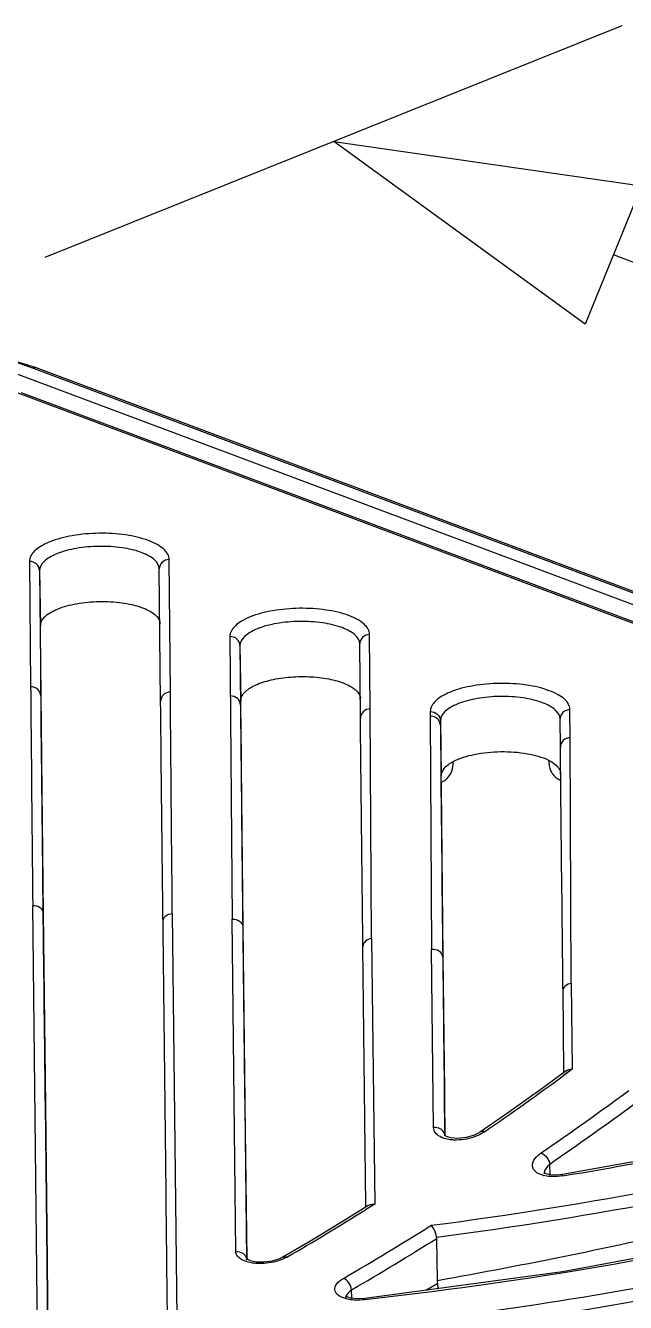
# Model space of a CAD drawing. Header units: millimetres. Extents: x 3083 to 7283, y 1609 to 4579.
# Drawn here: x 6090.6 to 6124.7, y 4142.5 to 4215.1 of the extents above; entities that cross this region are included whole.
import ezdxf

# ---------------------------------------------------------------- set-up
doc = ezdxf.new("R2010")
doc.units = ezdxf.units.MM

msp = doc.modelspace()

# ---------------------------------------------------------------- linework, layer by layer
for p, q in [((6091.679, 4201.907, -163.187), (6124.491, 4215.082, -163.187)), ((6122.391, 4198.097, -163.187), (6108.085, 4208.494, -163.187)), ((6108.085, 4208.494, -163.187), (6125.589, 4205.973, -163.187)), ((6125.589, 4205.973, -163.187), (6122.391, 4198.097, -163.187))]:
    msp.add_line(p, q)
at = {"linetype": 'Continuous'}
for p, q in [((6232.222, 4160.92, -163.187), (6123.99, 4202.035, -163.187)), ((6091.116, 4195.627, -163.187), (6089.486, 4196.129, -163.187)), ((6214.96, 4148.493, -163.187), (6090.03, 4195.277, -163.187)), ((6090.909, 4195.618, -163.187), (6091.116, 4195.627, -163.187)), ((6215.801, 4148.849, -163.187), (6090.909, 4195.618, -163.187)), ((6216.008, 4148.858, -163.187), (6091.116, 4195.627, -163.187)), ((6212.628, 4148.313, -163.187), (6090.131, 4194.185, -163.187)), ((6212.835, 4148.322, -163.187), (6090.338, 4194.194, -163.187)), ((6090.781, 4184.605, -163.187), (6090.85, 4177.48, -163.187)), ((6091.356, 4184.09, -163.187), (6091.401, 4180.953, -163.187)), ((6091.356, 4184.09, -163.187), (6091.425, 4176.965, -163.187)), ((6098.242, 4176.648, -163.187), (6098.168, 4184.185, -163.187)), ((6098.802, 4177.179, -163.187), (6098.728, 4184.715, -163.187)), ((6091.476, 4173.311, -163.187), (6091.401, 4180.953, -163.187)), ((6110.167, 4176.222, -163.187), (6110.126, 4180.447, -163.187)), ((6102.178, 4180.337, -163.187), (6102.302, 4164.26, -163.187)), ((6102.753, 4179.822, -163.187), (6102.799, 4176.685, -163.187)), ((6102.753, 4179.822, -163.187), (6102.786, 4176.443, -163.187)), ((6109.607, 4175.692, -163.187), (6109.565, 4179.917, -163.187)), ((6091.425, 4176.965, -163.187), (6091.461, 4173.502, -163.187)), ((6102.786, 4176.443, -163.187), (6102.816, 4173.507, -163.187)), ((6102.83, 4173.468, -163.187), (6102.799, 4176.685, -163.187)), ((6110.242, 4163.163, -163.187), (6110.167, 4176.222, -163.187)), ((6113.575, 4176.069, -163.187), (6113.577, 4175.807, -163.187)), ((6121.538, 4174.584, -163.187), (6121.523, 4176.179, -163.187)), ((6113.577, 4175.807, -163.187), (6113.646, 4162.536, -163.187)), ((6114.15, 4175.554, -163.187), (6114.196, 4172.392, -163.187)), ((6114.15, 4175.554, -163.187), (6114.153, 4175.292, -163.187)), ((6120.978, 4174.053, -163.187), (6120.963, 4175.649, -163.187)), ((6114.153, 4175.292, -163.187), (6114.182, 4172.439, -163.187)), ((6121.594, 4160.634, -163.187), (6121.538, 4174.584, -163.187)), ((6091.461, 4173.502, -163.187), (6091.463, 4173.325, -163.187)), ((6091.463, 4173.325, -163.187), (6091.56, 4164.615, -163.187)), ((6102.816, 4173.507, -163.187), (6102.822, 4172.94, -163.187)), ((6102.822, 4172.94, -163.187), (6102.924, 4163.824, -163.187)), ((6114.182, 4172.439, -163.187), (6114.189, 4171.724, -163.187)), ((6114.189, 4171.724, -163.187), (6114.296, 4162.096, -163.187)), ((6114.2, 4172.039, -163.187), (6114.327, 4172.112, -163.187)), ((6114.32, 4172.108, -163.187), (6114.32, 4172.108, -163.187)), ((6120.896, 4172.202, -163.187), (6120.998, 4172.148, -163.187)), ((6120.899, 4172.201, -163.187), (6120.9, 4172.2, -163.187)), ((6091.256, 4139.497, -163.187), (6090.968, 4165.049, -163.187)), ((6091.56, 4164.616, -163.187), (6091.686, 4153.65, -163.187)), ((6098.901, 4164.587, -163.187), (6099.163, 4141.591, -163.187)), ((6102.519, 4145.368, -163.187), (6102.302, 4164.26, -163.187)), ((6102.924, 4163.825, -163.187), (6103.038, 4153.872, -163.187)), ((6110.242, 4163.163, -163.187), (6110.416, 4148.06, -163.187)), ((6109.914, 4147.983, -163.187), (6109.748, 4162.708, -163.187)), ((6113.763, 4152.411, -163.187), (6113.646, 4162.536, -163.187)), ((6114.296, 4162.097, -163.187), (6114.382, 4154.527, -163.187)), ((6121.18, 4155.644, -163.187), (6121.128, 4160.173, -163.187)), ((6121.594, 4160.634, -163.187), (6121.65, 4155.73, -163.187)), ((6121.65, 4155.73, -163.187), (6121.179, 4155.383, -163.187)), ((6121.65, 4155.73, -163.187), (6121.179, 4155.385, -163.187)), ((6121.314, 4155.647, -163.187), (6119.861, 4154.586, -163.187)), ((6121.181, 4155.548, -163.187), (6121.18, 4155.644, -163.187)), ((6114.382, 4154.527, -163.187), (6114.388, 4154.023, -163.187)), ((6114.395, 4154.031, -163.187), (6114.389, 4154.551, -163.187)), ((6119.861, 4154.586, -163.187), (6117.962, 4153.232, -163.187)), ((6091.686, 4153.65, -163.187), (6091.763, 4146.68, -163.187)), ((6091.767, 4146.654, -163.187), (6091.687, 4153.717, -163.187)), ((6103.04, 4153.677, -163.187), (6103.136, 4144.931, -163.187)), ((6103.044, 4153.675, -163.187), (6103.041, 4153.874, -163.187)), ((6103.143, 4144.92, -163.187), (6103.044, 4153.672, -163.187)), ((6114.388, 4154.023, -163.187), (6114.411, 4151.943, -163.187)), ((6114.413, 4152.472, -163.187), (6114.395, 4154.031, -163.187)), ((6117.962, 4153.232, -163.187), (6116.431, 4152.165, -163.187)), ((6114.419, 4151.941, -163.187), (6114.413, 4152.472, -163.187)), ((6116.431, 4152.165, -163.187), (6116.088, 4151.984, -163.187)), ((6116.431, 4152.165, -163.187), (6116.431, 4152.165, -163.187)), ((6114.411, 4151.944, -163.187), (6114.411, 4151.943, -163.187)), ((6114.495, 4151.912, -163.187), (6114.458, 4151.933, -163.187)), ((6114.746, 4151.829, -163.187), (6114.495, 4151.912, -163.187)), ((6115.144, 4151.794, -163.187), (6114.746, 4151.829, -163.187)), ((6115.624, 4151.845, -163.187), (6115.144, 4151.794, -163.187)), ((6116.088, 4151.984, -163.187), (6115.624, 4151.845, -163.187)), ((6126.817, 4150.76, -163.187), (6121.102, 4149.743, -163.187)), ((6120.388, 4149.732, -163.187), (6120.379, 4150.34, -163.187)), ((6120.061, 4149.834, -163.187), (6120.033, 4149.857, -163.187)), ((6120.033, 4149.857, -163.187), (6120.038, 4149.849, -163.187)), ((6120.053, 4149.792, -163.187), (6120.053, 4149.791, -163.187)), ((6120.108, 4149.808, -163.187), (6120.061, 4149.834, -163.187)), ((6120.35, 4149.735, -163.187), (6120.108, 4149.808, -163.187)), ((6120.752, 4149.709, -163.187), (6120.35, 4149.735, -163.187)), ((6121.102, 4149.743, -163.187), (6120.752, 4149.709, -163.187)), ((6110.086, 4147.993, -163.187), (6108.629, 4147.089, -163.187)), ((6110.416, 4148.06, -163.187), (6109.886, 4147.729, -163.187)), ((6110.416, 4148.06, -163.187), (6109.886, 4147.732, -163.187)), ((6109.915, 4147.886, -163.187), (6109.914, 4147.991, -163.187)), ((6108.629, 4147.089, -163.187), (6106.724, 4145.938, -163.187)), ((6091.763, 4146.68, -163.187), (6091.843, 4139.084, -163.187)), ((6091.852, 4139.055, -163.187), (6091.767, 4146.654, -163.187)), ((6132.597, 4146.36, -163.187), (6121.103, 4144.207, -163.187)), ((6106.724, 4145.938, -163.187), (6105.194, 4145.039, -163.187)), ((6113.982, 4143.724, -163.187), (6113.947, 4146.112, -163.187)), ((6103.136, 4144.881, -163.187), (6103.136, 4144.879, -163.187)), ((6103.159, 4144.921, -163.187), (6103.138, 4144.936, -163.187)), ((6103.349, 4144.836, -163.187), (6103.159, 4144.921, -163.187)), ((6103.684, 4144.767, -163.187), (6103.349, 4144.836, -163.187)), ((6104.59, 4144.818, -163.187), (6104.124, 4144.755, -163.187)), ((6104.993, 4144.941, -163.187), (6104.59, 4144.818, -163.187)), ((6105.194, 4145.039, -163.187), (6104.993, 4144.941, -163.187)), ((6105.193, 4145.039, -163.187), (6105.194, 4145.039, -163.187)), ((6104.124, 4144.755, -163.187), (6103.684, 4144.767, -163.187)), ((6121.103, 4144.207, -163.187), (6109.857, 4142.684, -163.187)), ((6113.998, 4143.537, -163.187), (6113.316, 4143.151, -163.187)), ((6108.801, 4142.799, -163.187), (6108.76, 4142.824, -163.187)), ((6108.778, 4142.732, -163.187), (6108.778, 4142.731, -163.187)), ((6109.045, 4142.714, -163.187), (6108.801, 4142.799, -163.187)), ((6109.469, 4142.666, -163.187), (6109.045, 4142.714, -163.187)), ((6109.112, 4142.737, -163.187), (6109.106, 4143.19, -163.187)), ((6109.857, 4142.684, -163.187), (6109.469, 4142.666, -163.187))]:
    msp.add_line(p, q, dxfattribs=at)
for centre, radius, start, end in [((6113.893, 4172.925, -163.187), 0.921, 297.60538, 311.51421), ((6121.311, 4173.038, -163.187), 0.933, 239.62475, 243.83025), ((6011.051, 4305.507, -163.187), 186.186, 304.55867, 306.26323), ((6014.772, 4303.59, -163.187), 185.314, 304.55491, 306.44829), ((6015.039, 4303.297, -163.187), 185.722, 304.55485, 306.3861), ((6084.555, 4371.974, -163.187), 225.292, 279.33432, 283.85101), ((6084.214, 4373.222, -163.187), 228.27, 277.40445, 284.20563), ((6084.261, 4372.952, -163.187), 228.709, 277.45619, 284.20469), ((6120.426, 4151.253, -163.187), 1.617, 253.70313, 255.06232), ((6120.455, 4149.798, -163.187), 0.402, 175.25213, 180.87652), ((6020.774, 4290.768, -163.187), 168.527, 300.15144, 301.92266), ((6024.357, 4288.947, -163.187), 167.809, 300.14894, 302.14092), ((6061.854, 4437.053, -163.187), 297.925, 280.07689, 283.02676), ((6024.629, 4288.63, -163.187), 168.194, 300.14923, 302.07578), ((6102.702, 4144.874, -163.187), 0.434, 0.87298, 7.8438), ((6086.54, 4357.208, -163.187), 222.168, 272.9824, 285.56309)]:
    msp.add_arc(centre, radius, start, end, dxfattribs=at)
for points, knots in [([(6090.909, 4195.618, -163.187), (6089.782, 4196.04, -163.187), (6087.24, 4196.61, -163.187), (6083.275, 4196.844, -163.187), (6079.317, 4196.5, -163.187), (6076.792, 4195.86, -163.187), (6075.676, 4195.408, -163.187)], [0, 0, 0, 0, 0.23305, 0.499945, 0.766804, 1, 1, 1, 1]), ([(6098.728, 4184.715, -163.187), (6098.727, 4184.819, -163.187), (6098.661, 4185.046, -163.187), (6098.41, 4185.337, -163.187), (6098.03, 4185.595, -163.187), (6097.317, 4185.91, -163.187), (6096.201, 4186.159, -163.187), (6094.739, 4186.246, -163.187), (6093.278, 4186.118, -163.187), (6092.168, 4185.841, -163.187), (6091.46, 4185.501, -163.187), (6091.007, 4185.187, -163.187), (6090.779, 4184.828, -163.187), (6090.781, 4184.605, -163.187)], [0, 0, 0, 0, 0.034332, 0.074867, 0.124909, 0.185186, 0.332031, 0.500275, 0.668625, 0.815762, 0.876229, 0.926463, 1, 1, 1, 1]), ([(6098.168, 4184.185, -163.187), (6098.166, 4184.374, -163.187), (6097.964, 4184.677, -163.187), (6097.57, 4184.936, -163.187), (6096.958, 4185.21, -163.187), (6096.002, 4185.422, -163.187), (6094.748, 4185.497, -163.187), (6093.496, 4185.387, -163.187), (6092.545, 4185.149, -163.187), (6091.939, 4184.858, -163.187), (6091.551, 4184.589, -163.187), (6091.354, 4184.281, -163.187), (6091.356, 4184.09, -163.187)], [0, 0, 0, 0, 0.073419, 0.123539, 0.183905, 0.33098, 0.499487, 0.6681, 0.815467, 0.876024, 0.926339, 1, 1, 1, 1]), ([(6091.356, 4184.09, -163.187), (6091.354, 4184.226, -163.187), (6091.217, 4184.51, -163.187), (6090.924, 4184.607, -163.187), (6090.781, 4184.605, -163.187)], [0, 0, 0, 0, 0.485465, 1, 1, 1, 1]), ([(6098.728, 4184.715, -163.187), (6098.585, 4184.713, -163.187), (6098.295, 4184.608, -163.187), (6098.166, 4184.32, -163.187), (6098.168, 4184.185, -163.187)], [0, 0, 0, 0, 0.51455, 1, 1, 1, 1]), ([(6091.401, 4180.953, -163.187), (6091.4, 4181.142, -163.187), (6091.592, 4181.447, -163.187), (6091.973, 4181.715, -163.187), (6092.57, 4182.005, -163.187), (6093.507, 4182.244, -163.187), (6094.745, 4182.359, -163.187), (6095.992, 4182.292, -163.187), (6096.948, 4182.089, -163.187), (6097.569, 4181.824, -163.187), (6097.974, 4181.571, -163.187), (6098.195, 4181.279, -163.187), (6098.212, 4181.087, -163.187)], [0, 0, 0, 0, 0.073201, 0.12304, 0.18298, 0.328941, 0.496402, 0.66459, 0.812564, 0.873827, 0.925015, 1, 1, 1, 1]), ([(6110.126, 4180.447, -163.187), (6110.124, 4180.551, -163.187), (6110.058, 4180.778, -163.187), (6109.808, 4181.069, -163.187), (6109.427, 4181.327, -163.187), (6108.714, 4181.642, -163.187), (6107.598, 4181.891, -163.187), (6106.136, 4181.978, -163.187), (6104.675, 4181.85, -163.187), (6103.565, 4181.573, -163.187), (6102.858, 4181.233, -163.187), (6102.405, 4180.919, -163.187), (6102.177, 4180.56, -163.187), (6102.178, 4180.337, -163.187)], [0, 0, 0, 0, 0.034332, 0.074867, 0.124909, 0.185186, 0.332031, 0.500275, 0.668625, 0.815762, 0.876229, 0.926463, 1, 1, 1, 1]), ([(6109.565, 4179.917, -163.187), (6109.564, 4180.106, -163.187), (6109.361, 4180.409, -163.187), (6108.968, 4180.668, -163.187), (6108.355, 4180.942, -163.187), (6107.399, 4181.154, -163.187), (6106.146, 4181.229, -163.187), (6104.893, 4181.119, -163.187), (6103.942, 4180.881, -163.187), (6103.336, 4180.59, -163.187), (6102.948, 4180.321, -163.187), (6102.751, 4180.013, -163.187), (6102.753, 4179.822, -163.187)], [0, 0, 0, 0, 0.073419, 0.123539, 0.183905, 0.33098, 0.499487, 0.6681, 0.815467, 0.876024, 0.926339, 1, 1, 1, 1]), ([(6110.126, 4180.447, -163.187), (6109.982, 4180.445, -163.187), (6109.692, 4180.34, -163.187), (6109.563, 4180.052, -163.187), (6109.565, 4179.917, -163.187)], [0, 0, 0, 0, 0.51455, 1, 1, 1, 1]), ([(6102.753, 4179.822, -163.187), (6102.751, 4179.958, -163.187), (6102.614, 4180.242, -163.187), (6102.321, 4180.339, -163.187), (6102.178, 4180.337, -163.187)], [0, 0, 0, 0, 0.485465, 1, 1, 1, 1]), ([(6091.425, 4176.965, -163.187), (6091.423, 4177.101, -163.187), (6091.287, 4177.385, -163.187), (6090.993, 4177.482, -163.187), (6090.85, 4177.48, -163.187)], [0, 0, 0, 0, 0.485465, 1, 1, 1, 1]), ([(6090.85, 4177.48, -163.187), (6090.857, 4176.628, -163.187), (6090.893, 4172.484, -163.187), (6090.934, 4168.34, -163.187), (6090.968, 4165.049, -163.187)], [0, 0, 0, 0, 0.20577, 1, 1, 1, 1]), ([(6102.961, 4177.098, -163.187), (6103.107, 4177.277, -163.187), (6103.576, 4177.583, -163.187), (6104.443, 4177.876, -163.187), (6105.512, 4178.05, -163.187), (6106.659, 4178.08, -163.187), (6107.753, 4177.962, -163.187), (6108.567, 4177.744, -163.187), (6109.082, 4177.49, -163.187), (6109.419, 4177.25, -163.187), (6109.594, 4176.989, -163.187), (6109.609, 4176.819, -163.187)], [0, 0, 0, 0, 0.094933, 0.223339, 0.376252, 0.538912, 0.694708, 0.828315, 0.883362, 0.929742, 1, 1, 1, 1]), ([(6121.523, 4176.179, -163.187), (6121.521, 4176.283, -163.187), (6121.455, 4176.51, -163.187), (6121.205, 4176.801, -163.187), (6120.825, 4177.059, -163.187), (6120.112, 4177.374, -163.187), (6118.996, 4177.623, -163.187), (6117.533, 4177.71, -163.187), (6116.072, 4177.582, -163.187), (6114.962, 4177.305, -163.187), (6114.255, 4176.965, -163.187), (6113.802, 4176.651, -163.187), (6113.574, 4176.292, -163.187), (6113.575, 4176.069, -163.187)], [0, 0, 0, 0, 0.034332, 0.074867, 0.124909, 0.185186, 0.332031, 0.500275, 0.668625, 0.815762, 0.876229, 0.926463, 1, 1, 1, 1]), ([(6098.802, 4177.179, -163.187), (6098.659, 4177.177, -163.187), (6098.368, 4177.072, -163.187), (6098.24, 4176.783, -163.187), (6098.242, 4176.648, -163.187)], [0, 0, 0, 0, 0.514329, 1, 1, 1, 1]), ([(6098.901, 4164.587, -163.187), (6098.899, 4165.813, -163.187), (6098.873, 4168.152, -163.187), (6098.843, 4171.483, -163.187), (6098.822, 4174.454, -163.187), (6098.8, 4176.312, -163.187), (6098.802, 4177.179, -163.187)], [0, 0, 0, 0, 0.292147, 0.557192, 0.793615, 1, 1, 1, 1]), ([(6102.786, 4176.443, -163.187), (6102.784, 4176.577, -163.187), (6102.649, 4176.862, -163.187), (6102.355, 4176.96, -163.187), (6102.211, 4176.958, -163.187)], [0, 0, 0, 0, 0.481182, 1, 1, 1, 1]), ([(6102.799, 4176.685, -163.187), (6102.798, 4176.72, -163.187), (6102.812, 4176.87, -163.187), (6102.889, 4177.009, -163.187), (6102.961, 4177.098, -163.187)], [0, 0, 0, 0, 0.232731, 1, 1, 1, 1]), ([(6120.963, 4175.649, -163.187), (6120.961, 4175.838, -163.187), (6120.758, 4176.141, -163.187), (6120.365, 4176.4, -163.187), (6119.753, 4176.674, -163.187), (6118.797, 4176.886, -163.187), (6117.543, 4176.961, -163.187), (6116.291, 4176.851, -163.187), (6115.34, 4176.613, -163.187), (6114.733, 4176.322, -163.187), (6114.345, 4176.053, -163.187), (6114.148, 4175.745, -163.187), (6114.15, 4175.554, -163.187)], [0, 0, 0, 0, 0.073419, 0.123539, 0.183905, 0.33098, 0.499487, 0.6681, 0.815467, 0.876024, 0.926339, 1, 1, 1, 1]), ([(6098.378, 4164.137, -163.187), (6098.364, 4165.355, -163.187), (6098.316, 4169.525, -163.187), (6098.27, 4173.696, -163.187), (6098.242, 4176.648, -163.187)], [0, 0, 0, 0, 0.292081, 1, 1, 1, 1]), ([(6110.167, 4176.222, -163.187), (6110.024, 4176.22, -163.187), (6109.733, 4176.115, -163.187), (6109.605, 4175.827, -163.187), (6109.607, 4175.692, -163.187)], [0, 0, 0, 0, 0.514545, 1, 1, 1, 1]), ([(6113.575, 4176.069, -163.187), (6113.718, 4176.071, -163.187), (6114.012, 4175.974, -163.187), (6114.148, 4175.69, -163.187), (6114.15, 4175.554, -163.187)], [0, 0, 0, 0, 0.514535, 1, 1, 1, 1]), ([(6121.523, 4176.179, -163.187), (6121.38, 4176.177, -163.187), (6121.089, 4176.072, -163.187), (6120.961, 4175.784, -163.187), (6120.963, 4175.649, -163.187)], [0, 0, 0, 0, 0.51455, 1, 1, 1, 1]), ([(6109.748, 4162.709, -163.187), (6109.733, 4163.963, -163.187), (6109.684, 4168.291, -163.187), (6109.637, 4172.618, -163.187), (6109.607, 4175.692, -163.187)], [0, 0, 0, 0, 0.289793, 1, 1, 1, 1]), ([(6114.153, 4175.292, -163.187), (6114.151, 4175.378, -163.187), (6114.095, 4175.562, -163.187), (6113.954, 4175.691, -163.187), (6113.869, 4175.735, -163.187)], [0, 0, 0, 0, 0.474815, 1, 1, 1, 1]), ([(6121.538, 4174.584, -163.187), (6121.395, 4174.582, -163.187), (6121.105, 4174.477, -163.187), (6120.976, 4174.188, -163.187), (6120.978, 4174.053, -163.187)], [0, 0, 0, 0, 0.514545, 1, 1, 1, 1]), ([(6121.128, 4160.174, -163.187), (6121.113, 4161.494, -163.187), (6121.061, 4166.121, -163.187), (6121.01, 4170.748, -163.187), (6120.978, 4174.053, -163.187)], [0, 0, 0, 0, 0.285493, 1, 1, 1, 1]), ([(6091.687, 4153.717, -163.187), (6091.666, 4155.597, -163.187), (6091.592, 4162.128, -163.187), (6091.521, 4168.659, -163.187), (6091.476, 4173.311, -163.187)], [0, 0, 0, 0, 0.287829, 1, 1, 1, 1]), ([(6103.041, 4153.874, -163.187), (6103.02, 4155.754, -163.187), (6102.946, 4162.285, -163.187), (6102.875, 4168.816, -163.187), (6102.83, 4173.468, -163.187)], [0, 0, 0, 0, 0.287829, 1, 1, 1, 1]), ([(6114.196, 4172.392, -163.187), (6114.195, 4172.552, -163.187), (6114.373, 4172.922, -163.187), (6114.695, 4173.131, -163.187), (6114.885, 4173.232, -163.187)], [0, 0, 0, 0, 0.426479, 1, 1, 1, 1]), ([(6114.503, 4172.235, -163.187), (6114.637, 4172.353, -163.187), (6114.839, 4172.677, -163.187), (6114.888, 4173.046, -163.187), (6114.885, 4173.232, -163.187)], [0, 0, 0, 0, 0.489823, 1, 1, 1, 1]), ([(6114.885, 4173.232, -163.187), (6115.257, 4173.428, -163.187), (6116.158, 4173.694, -163.187), (6117.588, 4173.835, -163.187), (6119.02, 4173.734, -163.187), (6119.928, 4173.493, -163.187), (6120.303, 4173.307, -163.187)], [0, 0, 0, 0, 0.226891, 0.500369, 0.773647, 1, 1, 1, 1]), ([(6120.303, 4173.307, -163.187), (6120.306, 4173.094, -163.187), (6120.382, 4172.675, -163.187), (6120.666, 4172.335, -163.187), (6120.839, 4172.234, -163.187)], [0, 0, 0, 0, 0.513617, 1, 1, 1, 1]), ([(6120.303, 4173.307, -163.187), (6120.401, 4173.258, -163.187), (6120.703, 4173.088, -163.187), (6120.978, 4172.785, -163.187), (6121.005, 4172.543, -163.187)], [0, 0, 0, 0, 0.310738, 1, 1, 1, 1]), ([(6114.389, 4154.551, -163.187), (6114.37, 4156.237, -163.187), (6114.303, 4162.184, -163.187), (6114.239, 4168.131, -163.187), (6114.196, 4172.392, -163.187)], [0, 0, 0, 0, 0.283573, 1, 1, 1, 1]), ([(6090.968, 4165.049, -163.187), (6091.111, 4165.054, -163.187), (6091.392, 4164.994, -163.187), (6091.559, 4164.736, -163.187), (6091.56, 4164.615, -163.187)], [0, 0, 0, 0, 0.544054, 1, 1, 1, 1]), ([(6098.378, 4164.137, -163.187), (6098.377, 4164.25, -163.187), (6098.514, 4164.498, -163.187), (6098.768, 4164.578, -163.187), (6098.901, 4164.587, -163.187)], [0, 0, 0, 0, 0.45878, 1, 1, 1, 1]), ([(6098.63, 4141.522, -163.187), (6098.613, 4143.186, -163.187), (6098.533, 4150.724, -163.187), (6098.447, 4158.261, -163.187), (6098.378, 4164.135, -163.187)], [0, 0, 0, 0, 0.220763, 1, 1, 1, 1]), ([(6102.302, 4164.26, -163.187), (6102.451, 4164.271, -163.187), (6102.744, 4164.217, -163.187), (6102.922, 4163.949, -163.187), (6102.924, 4163.824, -163.187)], [0, 0, 0, 0, 0.543197, 1, 1, 1, 1]), ([(6110.242, 4163.163, -163.187), (6110.114, 4163.15, -163.187), (6109.871, 4163.062, -163.187), (6109.746, 4162.82, -163.187), (6109.748, 4162.709, -163.187)], [0, 0, 0, 0, 0.538216, 1, 1, 1, 1]), ([(6114.296, 4162.096, -163.187), (6114.294, 4162.227, -163.187), (6114.107, 4162.506, -163.187), (6113.799, 4162.555, -163.187), (6113.646, 4162.536, -163.187)], [0, 0, 0, 0, 0.459156, 1, 1, 1, 1]), ([(6121.128, 4160.174, -163.187), (6121.127, 4160.28, -163.187), (6121.237, 4160.517, -163.187), (6121.469, 4160.615, -163.187), (6121.594, 4160.634, -163.187)], [0, 0, 0, 0, 0.458496, 1, 1, 1, 1]), ([(6114.222, 4152.295, -163.187), (6114.125, 4152.368, -163.187), (6113.961, 4152.422, -163.187), (6113.801, 4152.416, -163.187), (6113.763, 4152.411, -163.187)], [0, 0, 0, 0, 0.761122, 1, 1, 1, 1]), ([(6114.131, 4151.896, -163.187), (6114.027, 4151.953, -163.187), (6113.844, 4152.089, -163.187), (6113.765, 4152.311, -163.187), (6113.763, 4152.411, -163.187)], [0, 0, 0, 0, 0.541754, 1, 1, 1, 1]), ([(6114.411, 4151.944, -163.187), (6114.411, 4151.974, -163.187), (6114.394, 4152.11, -163.187), (6114.306, 4152.232, -163.187), (6114.222, 4152.295, -163.187)], [0, 0, 0, 0, 0.224096, 1, 1, 1, 1]), ([(6116.665, 4152.173, -163.187), (6116.63, 4152.15, -163.187), (6116.478, 4152.053, -163.187), (6116.316, 4151.974, -163.187), (6116.188, 4151.923, -163.187)], [0, 0, 0, 0, 0.237499, 1, 1, 1, 1]), ([(6116.665, 4152.173, -163.187), (6116.645, 4152.181, -163.187), (6116.569, 4152.204, -163.187), (6116.479, 4152.196, -163.187), (6116.431, 4152.165, -163.187)], [0, 0, 0, 0, 0.27643, 1, 1, 1, 1]), ([(6115.07, 4151.703, -163.187), (6114.981, 4151.702, -163.187), (6114.661, 4151.714, -163.187), (6114.335, 4151.785, -163.187), (6114.131, 4151.896, -163.187)], [0, 0, 0, 0, 0.278781, 1, 1, 1, 1]), ([(6119.972, 4149.701, -163.187), (6119.821, 4149.745, -163.187), (6119.608, 4149.839, -163.187), (6119.429, 4150.062, -163.187), (6119.319, 4150.478, -163.187), (6119.642, 4150.802, -163.187), (6119.881, 4150.969, -163.187)], [0, 0, 0, 0, 0.275459, 0.386627, 0.489825, 1, 1, 1, 1]), ([(6119.881, 4150.969, -163.187), (6120.006, 4150.924, -163.187), (6120.222, 4150.731, -163.187), (6120.352, 4150.479, -163.187), (6120.379, 4150.34, -163.187)], [0, 0, 0, 0, 0.483566, 1, 1, 1, 1]), ([(6120.379, 4150.34, -163.187), (6120.333, 4150.302, -163.187), (6120.186, 4150.164, -163.187), (6120.067, 4149.975, -163.187), (6120.055, 4149.831, -163.187)], [0, 0, 0, 0, 0.293351, 1, 1, 1, 1]), ([(6120.545, 4149.622, -163.187), (6120.498, 4149.623, -163.187), (6120.317, 4149.63, -163.187), (6120.137, 4149.656, -163.187), (6120.009, 4149.69, -163.187)], [0, 0, 0, 0, 0.265265, 1, 1, 1, 1]), ([(6121.096, 4149.665, -163.187), (6121.095, 4149.684, -163.187), (6121.097, 4149.703, -163.187), (6121.094, 4149.742, -163.187), (6121.102, 4149.743, -163.187)], [0, 0, 0, 0, 0.710131, 1, 1, 1, 1]), ([(6143.356, 4148.886, -163.187), (6140.615, 4148.153, -163.187), (6129.577, 4145.432, -163.187), (6118.331, 4143.558, -163.187), (6109.853, 4142.621, -163.187)], [0, 0, 0, 0, 0.249611, 1, 1, 1, 1]), ([(6102.38, 4140.387, -163.187), (6109.47, 4140.935, -163.187), (6123.591, 4142.658, -163.187), (6137.486, 4145.717, -163.187), (6144.33, 4147.575, -163.187)], [0, 0, 0, 0, 0.500683, 1, 1, 1, 1]), ([(6102.661, 4139.68, -163.187), (6109.731, 4140.232, -163.187), (6123.811, 4141.96, -163.187), (6137.666, 4145.014, -163.187), (6144.492, 4146.867, -163.187)], [0, 0, 0, 0, 0.500656, 1, 1, 1, 1]), ([(6113.941, 4146.175, -163.187), (6113.913, 4146.313, -163.187), (6113.83, 4146.55, -163.187), (6113.709, 4146.777, -163.187), (6113.632, 4146.856, -163.187)], [0, 0, 0, 0, 0.559593, 1, 1, 1, 1]), ([(6102.519, 4145.368, -163.187), (6102.657, 4145.379, -163.187), (6102.944, 4145.315, -163.187), (6103.115, 4145.062, -163.187), (6103.132, 4144.933, -163.187)], [0, 0, 0, 0, 0.516583, 1, 1, 1, 1]), ([(6102.885, 4144.891, -163.187), (6102.783, 4144.945, -163.187), (6102.606, 4145.067, -163.187), (6102.52, 4145.275, -163.187), (6102.519, 4145.368, -163.187)], [0, 0, 0, 0, 0.555267, 1, 1, 1, 1]), ([(6103.832, 4144.681, -163.187), (6103.741, 4144.683, -163.187), (6103.418, 4144.706, -163.187), (6103.092, 4144.782, -163.187), (6102.885, 4144.891, -163.187)], [0, 0, 0, 0, 0.279178, 1, 1, 1, 1]), ([(6105.422, 4145.043, -163.187), (6105.387, 4145.023, -163.187), (6105.235, 4144.942, -163.187), (6105.075, 4144.878, -163.187), (6104.949, 4144.838, -163.187)], [0, 0, 0, 0, 0.235396, 1, 1, 1, 1]), ([(6145.825, 4144.506, -163.187), (6138.139, 4142.371, -163.187), (6122.499, 4138.932, -163.187), (6106.581, 4137.202, -163.187), (6098.593, 4136.749, -163.187)], [0, 0, 0, 0, 0.49927, 1, 1, 1, 1]), ([(6108.756, 4142.687, -163.187), (6108.602, 4142.731, -163.187), (6108.338, 4142.827, -163.187), (6108.086, 4143.19, -163.187), (6108.263, 4143.596, -163.187), (6108.498, 4143.756, -163.187), (6108.639, 4143.839, -163.187)], [0, 0, 0, 0, 0.288477, 0.494945, 0.705679, 1, 1, 1, 1]), ([(6109.106, 4143.19, -163.187), (6109.089, 4143.33, -163.187), (6108.976, 4143.591, -163.187), (6108.764, 4143.793, -163.187), (6108.639, 4143.839, -163.187)], [0, 0, 0, 0, 0.514102, 1, 1, 1, 1]), ([(6114.03, 4143.233, -163.187), (6114.029, 4143.257, -163.187), (6114.022, 4143.358, -163.187), (6114.01, 4143.46, -163.187), (6113.998, 4143.537, -163.187)], [0, 0, 0, 0, 0.235239, 1, 1, 1, 1]), ([(6109.306, 4142.603, -163.187), (6109.257, 4142.605, -163.187), (6109.072, 4142.619, -163.187), (6108.887, 4142.65, -163.187), (6108.756, 4142.687, -163.187)], [0, 0, 0, 0, 0.265778, 1, 1, 1, 1]), ([(6109.106, 4143.19, -163.187), (6109.064, 4143.162, -163.187), (6108.931, 4143.062, -163.187), (6108.813, 4142.922, -163.187), (6108.787, 4142.807, -163.187)], [0, 0, 0, 0, 0.297206, 1, 1, 1, 1]), ([(6109.857, 4142.684, -163.187), (6109.851, 4142.684, -163.187), (6109.856, 4142.651, -163.187), (6109.853, 4142.636, -163.187), (6109.853, 4142.621, -163.187)], [0, 0, 0, 0, 0.280688, 1, 1, 1, 1])]:
    msp.add_open_spline(points, degree=3, knots=knots, dxfattribs=at)
for points in [[(6113.869, 4175.735, -163.187), (6113.78, 4175.781, -163.187), (6113.677, 4175.808, -163.187), (6113.577, 4175.807, -163.187)], [(6121.314, 4155.647, -163.187), (6121.341, 4155.666, -163.187), (6121.371, 4155.682, -163.187), (6121.401, 4155.695, -163.187)], [(6121.401, 4155.695, -163.187), (6121.479, 4155.726, -163.187), (6121.567, 4155.736, -163.187), (6121.65, 4155.73, -163.187)], [(6115.636, 4151.762, -163.187), (6115.45, 4151.726, -163.187), (6115.26, 4151.705, -163.187), (6115.07, 4151.703, -163.187)], [(6116.188, 4151.923, -163.187), (6116.01, 4151.852, -163.187), (6115.824, 4151.799, -163.187), (6115.636, 4151.762, -163.187)], [(6121.096, 4149.665, -163.187), (6120.914, 4149.636, -163.187), (6120.73, 4149.62, -163.187), (6120.545, 4149.622, -163.187)], [(6110.086, 4147.993, -163.187), (6110.107, 4148.006, -163.187), (6110.129, 4148.017, -163.187), (6110.152, 4148.026, -163.187)], [(6110.152, 4148.026, -163.187), (6110.234, 4148.06, -163.187), (6110.327, 4148.069, -163.187), (6110.416, 4148.06, -163.187)], [(6113.947, 4146.112, -163.187), (6113.947, 4146.133, -163.187), (6113.946, 4146.155, -163.187), (6113.938, 4146.174, -163.187)], [(6104.949, 4144.838, -163.187), (6104.77, 4144.78, -163.187), (6104.585, 4144.739, -163.187), (6104.398, 4144.713, -163.187)], [(6105.194, 4145.038, -163.187), (6105.261, 4145.075, -163.187), (6105.351, 4145.071, -163.187), (6105.422, 4145.043, -163.187)], [(6104.398, 4144.713, -163.187), (6104.211, 4144.687, -163.187), (6104.021, 4144.676, -163.187), (6103.832, 4144.681, -163.187)], [(6113.998, 4143.537, -163.187), (6113.988, 4143.598, -163.187), (6113.983, 4143.661, -163.187), (6113.982, 4143.724, -163.187)], [(6108.787, 4142.807, -163.187), (6108.781, 4142.782, -163.187), (6108.778, 4142.757, -163.187), (6108.778, 4142.732, -163.187)], [(6109.853, 4142.621, -163.187), (6109.672, 4142.601, -163.187), (6109.488, 4142.594, -163.187), (6109.306, 4142.603, -163.187)]]:
    msp.add_open_spline(points, degree=3, dxfattribs=at)

doc.saveas('drawing.dxf')
